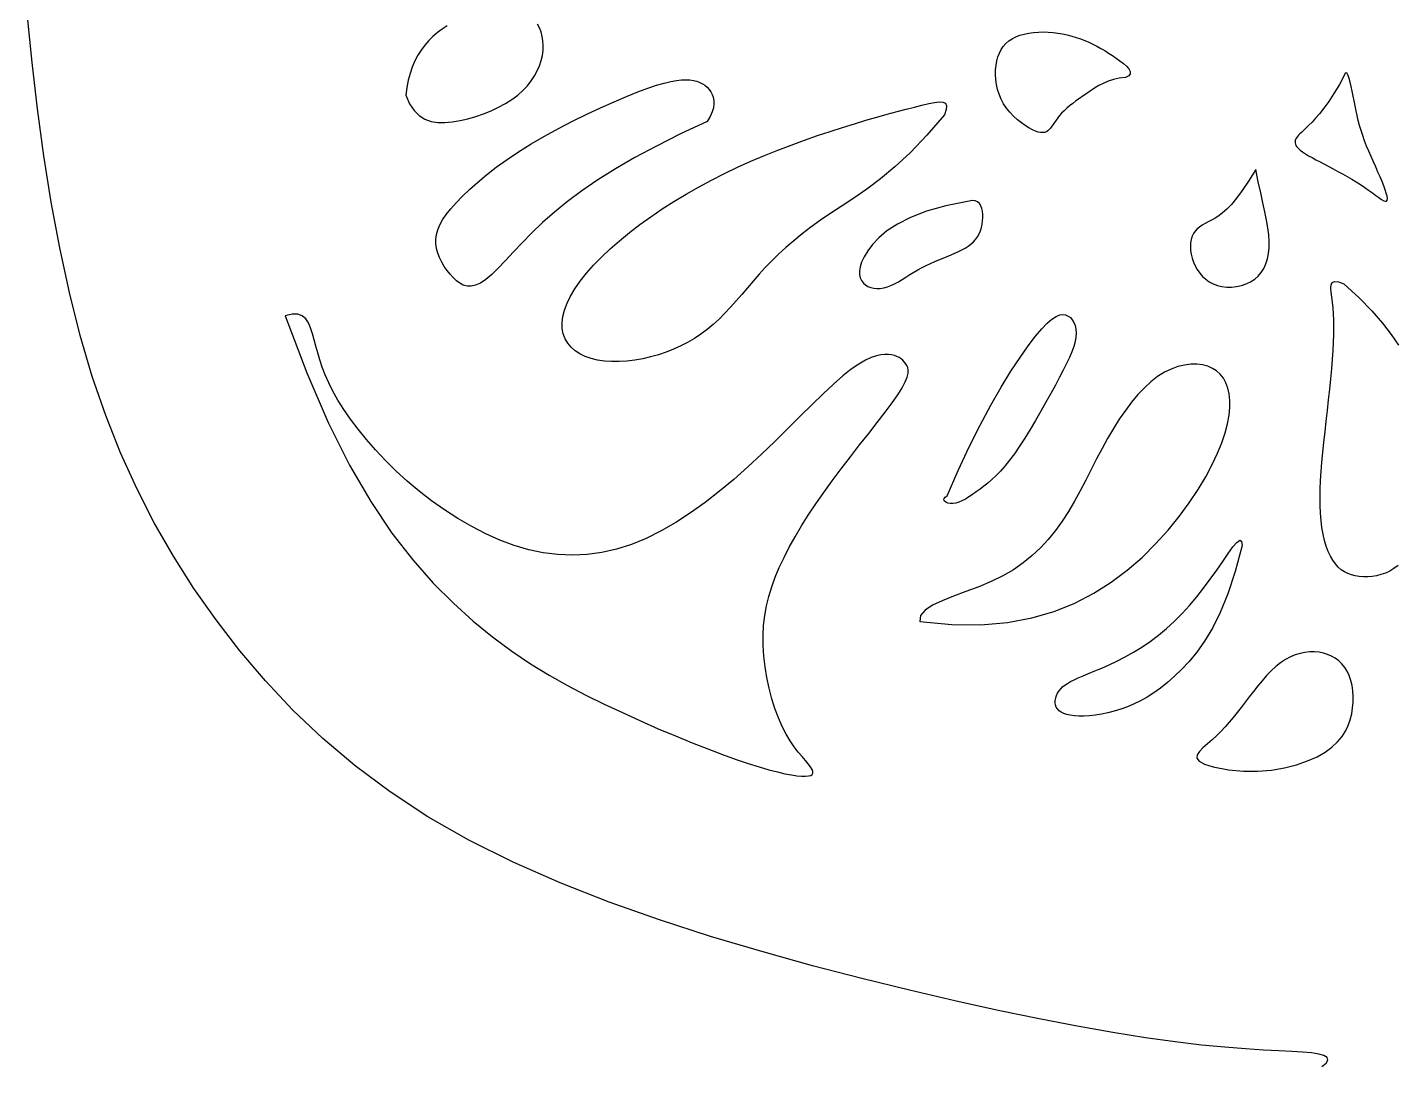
# Model space of a CAD drawing. Header units: millimetres. Extents: x 71 to 193, y 124 to 161.
# Drawn here: x 144.44 to 153.49, y 142.18 to 149.05 of the extents above; entities that cross this region are included whole.
import ezdxf

# ---------------------------------------------------------------- set-up
doc = ezdxf.new("R2010")
doc.units = ezdxf.units.MM

msp = doc.modelspace()

# ---------------------------------------------------------------- linework, layer by layer
at = {"color": 1}
for points in [[(152.9926, 142.1764), (153.0212, 142.2), (153.0324, 142.2198), (153.0272, 142.2362), (153.007, 142.2495), (152.9727, 142.2598), (152.9255, 142.2675), (152.8663, 142.273), (152.7942, 142.2771), (152.708, 142.2812), (152.6066, 142.2863), (152.4886, 142.2936), (152.3528, 142.3043), (152.1982, 142.3196), (152.0234, 142.3405), (151.8276, 142.368), (151.6116, 142.4025), (151.3765, 142.444), (151.1233, 142.4925), (150.8532, 142.5482), (150.5672, 142.6112), (150.2665, 142.6814), (149.9521, 142.759), (149.6257, 142.8441), (149.2911, 142.937), (148.9527, 143.0379), (148.6148, 143.1472), (148.2816, 143.2651), (147.9577, 143.392), (147.6473, 143.5281), (147.3548, 143.6738), (147.0834, 143.8291), (146.8329, 143.9935), (146.6016, 144.1663), (146.3881, 144.3467), (146.191, 144.5341), (146.0087, 144.7277), (145.8399, 144.9267), (145.683, 145.1305), (145.5367, 145.3387), (145.4007, 145.5521), (145.2747, 145.772), (145.1583, 145.9996), (145.0514, 146.2361), (144.9538, 146.4828), (144.865, 146.7409), (144.785, 147.0117), (144.7134, 147.2956), (144.6497, 147.5903), (144.5937, 147.8929), (144.5447, 148.2003), (144.5023, 148.5095), (144.4662, 148.8175), (144.4358, 149.1213)], [(146.9385, 148.6014), (146.9627, 148.5437), (146.9918, 148.4986), (147.0253, 148.465), (147.063, 148.4416), (147.1042, 148.427), (147.1485, 148.42), (147.1955, 148.4193), (147.2448, 148.4236), (147.2958, 148.4319), (147.3479, 148.4437), (147.4002, 148.4587), (147.452, 148.4767), (147.5026, 148.4973), (147.5511, 148.5204), (147.5969, 148.5456), (147.6391, 148.5727), (147.6772, 148.6015), (147.711, 148.6316), (147.7408, 148.6629), (147.7666, 148.6951), (147.7886, 148.728), (147.8068, 148.7615), (147.8214, 148.7952), (147.8324, 148.8289), (147.8401, 148.8625), (147.8444, 148.8956), (147.8456, 148.928), (147.8437, 148.9594), (147.8388, 148.9895), (147.8311, 149.0182), (147.8206, 149.045), (147.8076, 149.0698)], [(147.2109, 149.0594), (147.178, 149.0379), (147.1467, 149.0144), (147.117, 148.9889), (147.089, 148.9612), (147.063, 148.9312), (147.0388, 148.8988), (147.0169, 148.8639), (146.9972, 148.8266), (146.9799, 148.7867), (146.9653, 148.7443), (146.9534, 148.6993), (146.9444, 148.6517), (146.9385, 148.6014)], [(151.696, 148.7172), (151.6539, 148.712), (151.6155, 148.7035), (151.5805, 148.6922), (151.5483, 148.6786), (151.5186, 148.6633), (151.4908, 148.6469), (151.4645, 148.6297), (151.4392, 148.6123), (151.4146, 148.5952), (151.3907, 148.5785), (151.3677, 148.5619), (151.3459, 148.5457), (151.3253, 148.5295), (151.3062, 148.5136), (151.2887, 148.4977), (151.273, 148.4818), (151.2592, 148.466), (151.2471, 148.4504), (151.2363, 148.4352), (151.2265, 148.4207), (151.2175, 148.407), (151.2088, 148.3944), (151.2002, 148.383), (151.1914, 148.3732), (151.182, 148.365), (151.1718, 148.3587), (151.1606, 148.3545), (151.148, 148.3526), (151.1338, 148.3532), (151.1179, 148.3564), (151.0999, 148.3625), (151.0796, 148.3717), (151.0569, 148.384), (151.0324, 148.3994), (151.0069, 148.4176), (150.981, 148.4384), (150.9556, 148.4617), (150.9313, 148.4871), (150.9089, 148.5145), (150.8892, 148.5437), (150.8728, 148.5744), (150.8596, 148.6062), (150.8494, 148.6388), (150.8422, 148.6717), (150.8378, 148.7046), (150.8359, 148.737), (150.8365, 148.7685), (150.8394, 148.7987), (150.8444, 148.8272), (150.8517, 148.854), (150.8612, 148.879), (150.873, 148.902), (150.8872, 148.9231), (150.904, 148.9421), (150.9232, 148.959), (150.9451, 148.9737), (150.9697, 148.9862), (150.9965, 148.9964), (151.0252, 149.0046), (151.0554, 149.0109), (151.0868, 149.0151), (151.1189, 149.0176), (151.1514, 149.0184), (151.1839, 149.0175), (151.2159, 149.015), (151.2475, 149.0111), (151.2787, 149.0058), (151.3093, 148.9992), (151.3393, 148.9914), (151.3687, 148.9824), (151.3975, 148.9725), (151.4256, 148.9616), (151.453, 148.9499), (151.4798, 148.9373), (151.5061, 148.9239), (151.532, 148.9098), (151.5576, 148.8948), (151.5829, 148.8791), (151.6081, 148.8626), (151.6333, 148.8454), (151.6583, 148.8276), (151.6817, 148.8095), (151.7018, 148.7915), (151.7171, 148.774), (151.7258, 148.7574), (151.7263, 148.7421), (151.7169, 148.7286), (151.696, 148.7172)], [(153.148, 148.7437), (153.1089, 148.672), (153.0724, 148.6106), (153.0384, 148.5585), (153.007, 148.5146), (152.9782, 148.478), (152.952, 148.4476), (152.9284, 148.4224), (152.9075, 148.4013), (152.8892, 148.3835), (152.8734, 148.3684), (152.8598, 148.3557), (152.8485, 148.3447), (152.8391, 148.3352), (152.8314, 148.3267), (152.8254, 148.3188), (152.8208, 148.3111), (152.8176, 148.3031), (152.8158, 148.2948), (152.8158, 148.2862), (152.8179, 148.2771), (152.8221, 148.2677), (152.8288, 148.2578), (152.8383, 148.2474), (152.8507, 148.2365), (152.8663, 148.225), (152.8847, 148.213), (152.9058, 148.2004), (152.9291, 148.1872), (152.9544, 148.1735), (152.9814, 148.1593), (153.0097, 148.1444), (153.0389, 148.1291), (153.0689, 148.1131), (153.0994, 148.0967), (153.13, 148.0798), (153.1605, 148.0625), (153.1907, 148.0448), (153.2202, 148.0269), (153.2489, 148.0087), (153.2765, 147.9903), (153.3026, 147.9719), (153.327, 147.9541), (153.3495, 147.9375), (153.3696, 147.923), (153.3872, 147.9112), (153.4019, 147.9028), (153.4134, 147.8986), (153.4214, 147.8993), (153.4257, 147.9054), (153.4266, 147.9165), (153.4243, 147.9322), (153.4193, 147.9519), (153.4118, 147.9751), (153.4023, 148.0013), (153.3909, 148.0299), (153.378, 148.0604), (153.3641, 148.0924), (153.3494, 148.1255), (153.3342, 148.1595), (153.3189, 148.1941), (153.3037, 148.2291), (153.2892, 148.2641), (153.2755, 148.299), (153.263, 148.3334), (153.252, 148.3672), (153.2423, 148.4005), (153.2337, 148.4332), (153.226, 148.4657), (153.2191, 148.4979), (153.2126, 148.53), (153.2064, 148.5622), (153.2003, 148.5945), (153.194, 148.6269), (153.1877, 148.6581), (153.1812, 148.6868), (153.1747, 148.7116), (153.1681, 148.7311), (153.1614, 148.7439), (153.1547, 148.7486), (153.148, 148.7437)], [(148.929, 148.4263), (148.754, 148.3438), (148.5954, 148.2643), (148.4521, 148.1874), (148.3227, 148.1126), (148.206, 148.0396), (148.1007, 147.9681), (148.0057, 147.8975), (147.9197, 147.8276), (147.8416, 147.7582), (147.7706, 147.6902), (147.7063, 147.625), (147.6482, 147.5636), (147.5956, 147.5074), (147.5482, 147.4575), (147.5053, 147.4152), (147.4665, 147.3818), (147.4312, 147.358), (147.3991, 147.3433), (147.3696, 147.3367), (147.3426, 147.3374), (147.3175, 147.3444), (147.2941, 147.3567), (147.2719, 147.3734), (147.2505, 147.3937), (147.2298, 147.4165), (147.21, 147.4416), (147.1916, 147.4685), (147.1751, 147.4968), (147.1608, 147.5263), (147.1494, 147.5565), (147.1411, 147.5872), (147.1366, 147.6178), (147.1362, 147.6483), (147.1401, 147.6789), (147.1487, 147.71), (147.1621, 147.742), (147.1806, 147.7754), (147.2045, 147.8106), (147.234, 147.8479), (147.2692, 147.8879), (147.3105, 147.9307), (147.3578, 147.9761), (147.4111, 148.0237), (147.4703, 148.073), (147.5355, 148.1236), (147.6064, 148.175), (147.6832, 148.2267), (147.7658, 148.2785), (147.8538, 148.3297), (147.9457, 148.3799), (148.0395, 148.4282), (148.1334, 148.4742), (148.2254, 148.5172), (148.3137, 148.5565), (148.3964, 148.5915), (148.4716, 148.6216), (148.5378, 148.6462), (148.5955, 148.6658), (148.6457, 148.6807), (148.6892, 148.6914), (148.727, 148.6984), (148.76, 148.7021), (148.789, 148.7029), (148.8151, 148.7014), (148.8389, 148.6979), (148.8608, 148.6925), (148.8806, 148.6853), (148.8986, 148.6763), (148.9148, 148.6656), (148.9292, 148.6531), (148.9418, 148.639), (148.9528, 148.6233), (148.9621, 148.6059), (148.9692, 148.5868), (148.9734, 148.5657), (148.9741, 148.5426), (148.9706, 148.5173), (148.9624, 148.4895), (148.9487, 148.4592), (148.929, 148.4263)], [(150.4984, 148.4704), (150.3828, 148.3359), (150.2738, 148.2222), (150.1712, 148.1266), (150.0748, 148.0463), (149.9844, 147.9783), (149.8999, 147.9198), (149.821, 147.8681), (149.7475, 147.8201), (149.6792, 147.7736), (149.6158, 147.7279), (149.5568, 147.6829), (149.5018, 147.6383), (149.4504, 147.594), (149.4022, 147.5498), (149.3569, 147.5055), (149.3139, 147.461), (149.2729, 147.4162), (149.2335, 147.3712), (149.1953, 147.3266), (149.1579, 147.2826), (149.1209, 147.2396), (149.084, 147.1979), (149.0467, 147.1579), (149.0087, 147.12), (148.9696, 147.0844), (148.9293, 147.0512), (148.8877, 147.0204), (148.8448, 146.9919), (148.8004, 146.9658), (148.7546, 146.942), (148.7072, 146.9205), (148.6582, 146.9012), (148.6075, 146.8843), (148.5558, 146.8698), (148.5033, 146.8578), (148.4508, 146.8486), (148.3987, 146.8423), (148.3475, 146.8391), (148.2979, 146.839), (148.2502, 146.8424), (148.2051, 146.8492), (148.1629, 146.8595), (148.1239, 146.8733), (148.0886, 146.8903), (148.0572, 146.9106), (148.0301, 146.934), (148.0077, 146.9606), (147.9904, 146.9902), (147.9784, 147.0228), (147.9718, 147.0582), (147.971, 147.0963), (147.9758, 147.1368), (147.9866, 147.1797), (148.0033, 147.2247), (148.0262, 147.2718), (148.0553, 147.3207), (148.0908, 147.3713), (148.1322, 147.4232), (148.1791, 147.4762), (148.2313, 147.5299), (148.2884, 147.5839), (148.3498, 147.6379), (148.4153, 147.6916), (148.4844, 147.7447), (148.5568, 147.7968), (148.6322, 147.8478), (148.7103, 147.8975), (148.7907, 147.9459), (148.8733, 147.9928), (148.9578, 148.0381), (149.0438, 148.0817), (149.1311, 148.1234), (149.2193, 148.1632), (149.308, 148.2009), (149.3968, 148.2368), (149.4852, 148.2707), (149.5726, 148.3027), (149.6586, 148.3328), (149.7427, 148.3611), (149.8245, 148.3875), (149.9035, 148.412), (149.9793, 148.4347), (150.0517, 148.4557), (150.1202, 148.4749), (150.1846, 148.4923), (150.2445, 148.5081), (150.2996, 148.5222), (150.3496, 148.5346), (150.394, 148.5452), (150.4324, 148.5529), (150.464, 148.5565), (150.4883, 148.5548), (150.5045, 148.5466), (150.512, 148.5306), (150.5102, 148.5057), (150.4984, 148.4704)], [(152.5564, 148.1082), (152.5088, 148.0317), (152.4665, 147.9691), (152.4288, 147.9186), (152.3951, 147.8785), (152.3647, 147.8471), (152.3371, 147.8227), (152.3116, 147.8036), (152.2875, 147.7882), (152.2645, 147.7747), (152.2424, 147.7626), (152.2217, 147.7513), (152.2024, 147.7401), (152.1848, 147.7286), (152.169, 147.7161), (152.1554, 147.7021), (152.1441, 147.686), (152.1353, 147.6674), (152.129, 147.6465), (152.1252, 147.6238), (152.124, 147.5996), (152.1252, 147.5744), (152.129, 147.5485), (152.1353, 147.5224), (152.1441, 147.4965), (152.1555, 147.4711), (152.1693, 147.4466), (152.1856, 147.4235), (152.2042, 147.4021), (152.2253, 147.3828), (152.2487, 147.366), (152.2745, 147.352), (152.3025, 147.3413), (152.3326, 147.3342), (152.3643, 147.3307), (152.3969, 147.3307), (152.4296, 147.3342), (152.4619, 147.3413), (152.493, 147.3518), (152.5222, 147.3658), (152.549, 147.3831), (152.5725, 147.4038), (152.5929, 147.4277), (152.61, 147.4548), (152.6237, 147.4848), (152.6342, 147.5178), (152.6413, 147.5536), (152.645, 147.592), (152.6453, 147.633), (152.6423, 147.6766), (152.6361, 147.7233), (152.6274, 147.7738), (152.6163, 147.8289), (152.6033, 147.8892), (152.5887, 147.9554), (152.573, 148.0281), (152.5564, 148.1082)], [(150.6615, 147.9001), (150.5082, 147.8696), (150.3795, 147.8332), (150.2732, 147.7924), (150.1868, 147.7485), (150.1177, 147.703), (150.0637, 147.6573), (150.0222, 147.6126), (149.9907, 147.5704), (149.9672, 147.5319), (149.9508, 147.4971), (149.9406, 147.4659), (149.9362, 147.4381), (149.9367, 147.4136), (149.9417, 147.3923), (149.9503, 147.3739), (149.962, 147.3584), (149.9762, 147.3456), (149.9925, 147.3355), (150.0108, 147.3282), (150.0306, 147.3235), (150.0517, 147.3216), (150.074, 147.3226), (150.0971, 147.3263), (150.1207, 147.3328), (150.1446, 147.342), (150.1689, 147.3536), (150.1935, 147.3671), (150.2185, 147.382), (150.2439, 147.3978), (150.2698, 147.414), (150.2962, 147.4302), (150.3231, 147.4459), (150.3506, 147.4607), (150.3784, 147.4746), (150.4064, 147.4878), (150.4344, 147.5002), (150.4621, 147.5121), (150.4895, 147.5236), (150.5162, 147.5347), (150.5422, 147.5455), (150.5672, 147.5562), (150.591, 147.567), (150.6137, 147.5782), (150.6349, 147.5898), (150.6547, 147.6023), (150.6729, 147.6157), (150.6893, 147.6304), (150.7038, 147.6466), (150.7165, 147.6644), (150.7271, 147.6836), (150.7358, 147.7039), (150.7427, 147.725), (150.7476, 147.7466), (150.7507, 147.7685), (150.752, 147.7903), (150.7514, 147.8118), (150.7491, 147.8326), (150.7447, 147.852), (150.7381, 147.8694), (150.7289, 147.884), (150.7169, 147.895), (150.7018, 147.9019), (150.6835, 147.9038), (150.6615, 147.9001)], [(153.4972, 145.4897), (153.47, 145.4699), (153.4419, 145.4534), (153.4131, 145.4401), (153.3839, 145.4298), (153.3544, 145.4223), (153.3251, 145.4175), (153.2962, 145.4152), (153.2678, 145.4152), (153.2404, 145.4173), (153.2142, 145.4215), (153.1891, 145.4279), (153.1653, 145.4366), (153.1428, 145.4481), (153.1215, 145.4624), (153.1015, 145.4797), (153.0829, 145.5004), (153.0656, 145.5246), (153.0497, 145.5525), (153.0353, 145.5839), (153.0224, 145.6187), (153.0111, 145.6566), (153.0015, 145.6975), (152.9936, 145.7411), (152.9876, 145.7873), (152.9835, 145.8359), (152.9813, 145.8867), (152.9809, 145.9397), (152.9821, 145.9949), (152.9848, 146.0523), (152.9887, 146.112), (152.9938, 146.174), (152.9998, 146.2384), (153.0066, 146.305), (153.014, 146.3739), (153.0217, 146.4444), (153.0296, 146.5155), (153.0374, 146.5866), (153.045, 146.6569), (153.0519, 146.7254), (153.0582, 146.7914), (153.0635, 146.8541), (153.0676, 146.9128), (153.0706, 146.9676), (153.0724, 147.0189), (153.073, 147.0668), (153.0724, 147.1117), (153.0706, 147.1537), (153.0676, 147.1933), (153.0635, 147.2306), (153.0585, 147.2657), (153.054, 147.2976), (153.0519, 147.3251), (153.054, 147.3468), (153.062, 147.3617), (153.0777, 147.3685), (153.1029, 147.3658), (153.1393, 147.3526)], [(153.1393, 147.3526), (153.2397, 147.2609), (153.3242, 147.1747), (153.3945, 147.0939), (153.4524, 147.0181), (153.4997, 146.9471)], [(146.1401, 147.1413), (146.2822, 146.7641), (146.4242, 146.437), (146.5656, 146.1548), (146.7062, 145.9125), (146.8455, 145.705), (146.9832, 145.5273), (147.1188, 145.3743), (147.2521, 145.241), (147.3828, 145.1228), (147.511, 145.0177), (147.6372, 144.9241), (147.7617, 144.8404), (147.8847, 144.7651), (148.0068, 144.6967), (148.1281, 144.6335), (148.2491, 144.5741), (148.3698, 144.5172), (148.4894, 144.4628), (148.6067, 144.4113), (148.7207, 144.363), (148.8302, 144.3182), (148.9341, 144.2773), (149.0313, 144.2407), (149.1207, 144.2085), (149.2014, 144.1812), (149.2736, 144.1584), (149.3378, 144.1397), (149.3944, 144.125), (149.4439, 144.1137), (149.4867, 144.1056), (149.5233, 144.1003), (149.5541, 144.0975), (149.5796, 144.0969), (149.5997, 144.0984), (149.6147, 144.1023), (149.6245, 144.1085), (149.6292, 144.1172), (149.6288, 144.1284), (149.6235, 144.1422), (149.6131, 144.1587), (149.5981, 144.178), (149.5789, 144.2005), (149.5565, 144.2266), (149.5317, 144.2567), (149.5053, 144.2913), (149.4782, 144.3308), (149.451, 144.3756), (149.4248, 144.4261), (149.4002, 144.4825), (149.3775, 144.5441), (149.3572, 144.6097), (149.3394, 144.6782), (149.3245, 144.7487), (149.3128, 144.82), (149.3045, 144.8911), (149.3, 144.961), (149.2994, 145.0287), (149.3029, 145.0946), (149.3104, 145.1591), (149.3218, 145.2227), (149.3372, 145.2859), (149.3565, 145.3491), (149.3796, 145.4129), (149.4066, 145.4777), (149.4375, 145.5439), (149.4721, 145.6116), (149.5104, 145.6808), (149.5524, 145.7516), (149.5981, 145.824), (149.6473, 145.898), (149.7, 145.9737), (149.7561, 146.0511), (149.8154, 146.1299), (149.8765, 146.2091), (149.9377, 146.2874), (149.9975, 146.3635), (150.0542, 146.4361), (150.1062, 146.5039), (150.1518, 146.5656), (150.1896, 146.6199), (150.2181, 146.6659), (150.2382, 146.7041), (150.2509, 146.7356), (150.2573, 146.7613), (150.2585, 146.7822), (150.2556, 146.7993), (150.2496, 146.8137), (150.2417, 146.8261), (150.2328, 146.8376), (150.2227, 146.8481), (150.2114, 146.8575), (150.1986, 146.8658), (150.1841, 146.8728), (150.1677, 146.8784), (150.1492, 146.8825), (150.1283, 146.8851), (150.1048, 146.8857), (150.0782, 146.8835), (150.0481, 146.8773), (150.014, 146.8658), (149.9752, 146.848), (149.9314, 146.8226), (149.882, 146.7885), (149.8265, 146.7446), (149.7645, 146.69), (149.6966, 146.6261), (149.6234, 146.5546), (149.5453, 146.4771), (149.4632, 146.3954), (149.3775, 146.3111), (149.2888, 146.226), (149.1979, 146.1417), (149.1051, 146.0598), (149.011, 145.9814), (148.9156, 145.9071), (148.8192, 145.838), (148.722, 145.7749), (148.6244, 145.7185), (148.5265, 145.6697), (148.4286, 145.6295), (148.3308, 145.5985), (148.2333, 145.5765), (148.1361, 145.5634), (148.0391, 145.559), (147.9425, 145.5629), (147.8462, 145.575), (147.7503, 145.595), (147.6547, 145.6227), (147.5597, 145.6578), (147.4656, 145.6995), (147.3729, 145.7472), (147.282, 145.8001), (147.1935, 145.8574), (147.1078, 145.9185), (147.0253, 145.9825), (146.9467, 146.0488), (146.8723, 146.1166), (146.8023, 146.1853), (146.737, 146.2543), (146.6767, 146.323), (146.6214, 146.3909), (146.5714, 146.4574), (146.527, 146.5218), (146.4883, 146.5836), (146.4554, 146.6424), (146.4278, 146.6982), (146.4047, 146.7513), (146.3853, 146.8018), (146.3691, 146.8499), (146.3552, 146.896), (146.343, 146.9401), (146.3317, 146.9825), (146.3206, 147.0232), (146.3083, 147.0609), (146.2937, 147.0941), (146.2754, 147.1214), (146.2522, 147.1412), (146.2228, 147.1521), (146.1858, 147.1526), (146.1401, 147.1413)], [(150.5158, 145.952), (150.5883, 146.1195), (150.6613, 146.2754), (150.7338, 146.4193), (150.8048, 146.5508), (150.8731, 146.6694), (150.9378, 146.7747), (150.9978, 146.8662), (151.0521, 146.9435), (151.0999, 147.0063), (151.1416, 147.0559), (151.1777, 147.0934), (151.2091, 147.1202), (151.2363, 147.1376), (151.2599, 147.147), (151.2806, 147.1497), (151.2991, 147.147), (151.3159, 147.1401), (151.3308, 147.1294), (151.3436, 147.1152), (151.3541, 147.0978), (151.3619, 147.0773), (151.3668, 147.0541), (151.3685, 147.0285), (151.3668, 147.0007), (151.3614, 146.9708), (151.3525, 146.9387), (151.3401, 146.9042), (151.3245, 146.8668), (151.3057, 146.8263), (151.2838, 146.7825), (151.2591, 146.735), (151.2315, 146.6836), (151.2014, 146.6283), (151.1692, 146.57), (151.1354, 146.51), (151.1005, 146.4496), (151.0651, 146.3901), (151.0297, 146.3328), (150.9948, 146.2789), (150.961, 146.2297), (150.9287, 146.1861), (150.8978, 146.1479), (150.8681, 146.1144), (150.8396, 146.085), (150.8121, 146.059), (150.7854, 146.0358), (150.7593, 146.0147), (150.7337, 145.9952), (150.7086, 145.9767), (150.6839, 145.9594), (150.6598, 145.9436), (150.6365, 145.9297), (150.6141, 145.9181), (150.5927, 145.9089), (150.5724, 145.9026), (150.5534, 145.8995), (150.5359, 145.8998), (150.5206, 145.903), (150.5082, 145.9085), (150.4994, 145.9159), (150.495, 145.9245), (150.4958, 145.9338), (150.5025, 145.9431), (150.5158, 145.952)], [(150.3355, 145.1191), (150.546, 145.0993), (150.7388, 145.0978), (150.9153, 145.1131), (151.0768, 145.1432), (151.2246, 145.1867), (151.3602, 145.2418), (151.4847, 145.3067), (151.5997, 145.3799), (151.7061, 145.4595), (151.8044, 145.5443), (151.8945, 145.6326), (151.9765, 145.7232), (152.0506, 145.8144), (152.1166, 145.9048), (152.1748, 145.9931), (152.2252, 146.0777), (152.2679, 146.1575), (152.3032, 146.2323), (152.3317, 146.3022), (152.3536, 146.3673), (152.3695, 146.4278), (152.3797, 146.4837), (152.3847, 146.5352), (152.3849, 146.5823), (152.3806, 146.6253), (152.372, 146.6639), (152.3593, 146.6984), (152.3426, 146.7287), (152.322, 146.7547), (152.2977, 146.7765), (152.2698, 146.7941), (152.2383, 146.8075), (152.2036, 146.8166), (152.1661, 146.8212), (152.1261, 146.821), (152.0843, 146.8159), (152.0411, 146.8055), (151.9969, 146.7895), (151.9523, 146.7678), (151.9077, 146.7399), (151.8636, 146.7059), (151.8202, 146.666), (151.7774, 146.6208), (151.7354, 146.5706), (151.6943, 146.5161), (151.6542, 146.4577), (151.6151, 146.3958), (151.5771, 146.331), (151.5403, 146.2637), (151.5043, 146.1947), (151.4685, 146.1247), (151.4325, 146.0543), (151.3958, 145.9842), (151.3579, 145.9152), (151.3183, 145.848), (151.2766, 145.7832), (151.2322, 145.7215), (151.1847, 145.663), (151.1336, 145.6078), (151.0784, 145.556), (151.0186, 145.5076), (150.9538, 145.4627), (150.8834, 145.4213), (150.807, 145.3836), (150.7249, 145.3494), (150.6406, 145.3177), (150.5586, 145.2875), (150.4832, 145.2577), (150.4188, 145.227), (150.3698, 145.1945), (150.3406, 145.1589), (150.3355, 145.1191)], [(152.4672, 145.6219), (152.4197, 145.45), (152.3706, 145.3036), (152.3203, 145.1801), (152.2692, 145.0765), (152.2179, 144.9899), (152.1668, 144.9176), (152.1164, 144.8565), (152.0671, 144.804), (152.0192, 144.7575), (151.9727, 144.7162), (151.9273, 144.6798), (151.8827, 144.6478), (151.8388, 144.6199), (151.7952, 144.5956), (151.7518, 144.5746), (151.7083, 144.5564), (151.6645, 144.5407), (151.6208, 144.5274), (151.5777, 144.5165), (151.5357, 144.5078), (151.4951, 144.5014), (151.4565, 144.497), (151.4204, 144.4947), (151.3871, 144.4945), (151.357, 144.4961), (151.3303, 144.4996), (151.3068, 144.5049), (151.2866, 144.5118), (151.2695, 144.5203), (151.2555, 144.5303), (151.2446, 144.5418), (151.2368, 144.5545), (151.2319, 144.5684), (151.2299, 144.5833), (151.2304, 144.5987), (151.2335, 144.6145), (151.2388, 144.6303), (151.2463, 144.6458), (151.2557, 144.6606), (151.2668, 144.6746), (151.2797, 144.6874), (151.2945, 144.6994), (151.3119, 144.7109), (151.3321, 144.7224), (151.3557, 144.7342), (151.3831, 144.7468), (151.4147, 144.7606), (151.4509, 144.7759), (151.4921, 144.793), (151.5376, 144.8124), (151.5867, 144.8342), (151.6385, 144.8586), (151.6924, 144.886), (151.7476, 144.9165), (151.8032, 144.9503), (151.8585, 144.9878), (151.9129, 145.0291), (151.9662, 145.0739), (152.0182, 145.122), (152.0688, 145.173), (152.118, 145.2265), (152.1656, 145.2824), (152.2116, 145.3402), (152.2558, 145.3996), (152.2981, 145.4598), (152.3376, 145.5178), (152.3735, 145.5701), (152.4048, 145.6131), (152.4308, 145.6433), (152.4504, 145.6572), (152.4628, 145.6513), (152.4672, 145.6219)], [(152.2756, 144.1587), (152.3763, 144.1389), (152.4749, 144.1296), (152.5703, 144.1296), (152.6613, 144.1376), (152.747, 144.1524), (152.8263, 144.1729), (152.898, 144.1979), (152.9612, 144.2262), (153.0149, 144.2568), (153.0599, 144.2892), (153.0968, 144.3233), (153.1265, 144.3587), (153.1499, 144.3953), (153.1677, 144.4328), (153.181, 144.4709), (153.1903, 144.5095), (153.1966, 144.5482), (153.1999, 144.5867), (153.2003, 144.6246), (153.1979, 144.6614), (153.1926, 144.6969), (153.1845, 144.7305), (153.1738, 144.762), (153.1603, 144.7909), (153.1442, 144.8168), (153.1257, 144.8398), (153.1049, 144.8598), (153.0821, 144.8769), (153.0574, 144.8911), (153.0311, 144.9025), (153.0034, 144.9109), (152.9743, 144.9166), (152.9442, 144.9193), (152.9133, 144.9192), (152.8817, 144.9159), (152.8496, 144.9093), (152.8173, 144.8993), (152.7849, 144.8857), (152.7527, 144.8684), (152.7207, 144.8471), (152.6893, 144.822), (152.6584, 144.7935), (152.6281, 144.7622), (152.5984, 144.7287), (152.5693, 144.6938), (152.5409, 144.658), (152.5131, 144.622), (152.4859, 144.5864), (152.4595, 144.5517), (152.4334, 144.5181), (152.4074, 144.4856), (152.3812, 144.454), (152.3545, 144.4235), (152.3269, 144.3939), (152.2982, 144.3654), (152.268, 144.3378), (152.2368, 144.3112), (152.2074, 144.2857), (152.1836, 144.2613), (152.169, 144.238), (152.1672, 144.2161), (152.1819, 144.1955), (152.2168, 144.1763), (152.2756, 144.1587)]]:
    msp.add_lwpolyline(points, dxfattribs=at)

doc.saveas('drawing.dxf')
